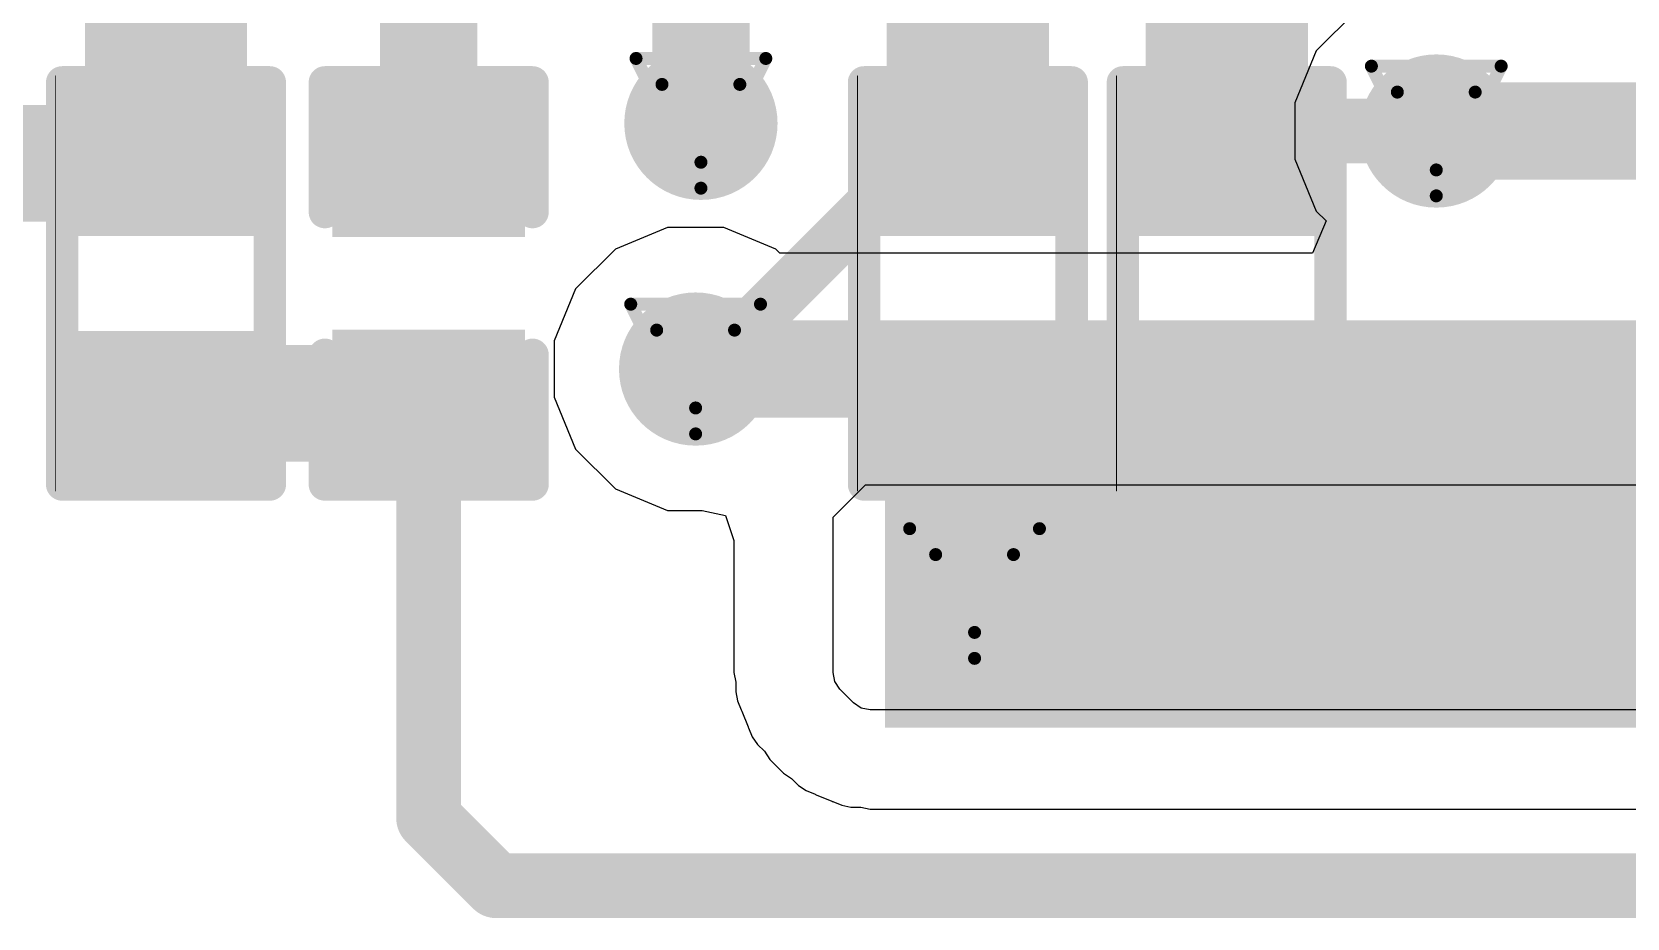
# Model space of a CAD drawing. Header units: inches. Extents: x -1 to 208, y -10 to 150.
# Drawn here: x 12.61 to 18.86, y 40.28 to 43.75 of the extents above; entities that cross this region are included whole.
import ezdxf

# ---------------------------------------------------------------- set-up
doc = ezdxf.new("R2010")
doc.units = ezdxf.units.IN
for name, color, linetype in [('Bottom Layer', 5, 'Continuous'), ('Drill Drawing', 1, 'Continuous'), ('Top Layer', 1, 'Continuous'), ('Top Overlay', 2, 'Continuous'), ('Top Paste', 8, 'Continuous'), ('Top Solder', 216, 'Continuous'), ('Via Holes', 16, 'Continuous')]:
    doc.layers.add(name, color=color, linetype=linetype)

# ---------------------------------------------------------------- blocks, each defined once
blk = doc.blocks.new('R___0402_35')
at = {"layer": 'Top Layer'}
for points in [[(-0.6985, -0.3175), (-0.6985, 0.3175), (-0.2413, 0.3175), (-0.2413, -0.3175)], [(0.2413, -0.3175), (0.2413, 0.3175), (0.6985, 0.3175), (0.6985, -0.3175)]]:
    blk.add_hatch(color=1, dxfattribs=at).paths.add_polyline_path(points)
at = {"layer": 'Top Paste'}
for points in [[(-0.6985, -0.3175), (-0.6985, 0.3175), (-0.2413, 0.3175), (-0.2413, -0.3175)], [(0.2413, -0.3175), (0.2413, 0.3175), (0.6985, 0.3175), (0.6985, -0.3175)]]:
    blk.add_hatch(color=8, dxfattribs=at).paths.add_polyline_path(points)
at = {"layer": 'Top Solder'}
for points in [[(-0.7535, -0.3725), (-0.7535, 0.3725), (-0.1863, 0.3725), (-0.1863, -0.3725)], [(0.1863, -0.3725), (0.1863, 0.3725), (0.7535, 0.3725), (0.7535, -0.3725)]]:
    blk.add_hatch(color=216, dxfattribs=at).paths.add_polyline_path(points)
at = {"layer": 'Top Overlay'}
for points in [[(-0.7874, -0.4064, 0.127, 0.127, 0), (-0.7874, 0.4064, 0.127, 0.127, 0)], [(0.7874, 0.4064, 0.127, 0.127, 0), (-0.7874, 0.4064, 0.127, 0.127, 0)], [(0.7874, -0.4064, 0.127, 0.127, 0), (0.7874, 0.4064, 0.127, 0.127, 0)], [(0.7874, -0.4064, 0.127, 0.127, 0), (-0.7874, -0.4064, 0.127, 0.127, 0)], [(0.8128, -0.4318, 0.00323, 0.00323, 0), (-0.8128, -0.4318, 0.00323, 0.00323, 0)]]:
    blk.add_lwpolyline(points, format="xyseb", dxfattribs=at)
for points in [[(-0.8191, 0.4064, 0.0635, 0.0635, 1), (-0.7556, 0.4064, 0.0635, 0.0635, 1)], [(-0.8191, 0.4064, 0.0635, 0.0635, 1), (-0.7556, 0.4064, 0.0635, 0.0635, 1)], [(0.7556, 0.4064, 0.0635, 0.0635, 1), (0.8191, 0.4064, 0.0635, 0.0635, 1)], [(0.7556, 0.4064, 0.0635, 0.0635, 1), (0.8191, 0.4064, 0.0635, 0.0635, 1)], [(-0.8191, -0.4064, 0.0635, 0.0635, 1), (-0.7556, -0.4064, 0.0635, 0.0635, 1)], [(-0.8191, -0.4064, 0.0635, 0.0635, 1), (-0.7556, -0.4064, 0.0635, 0.0635, 1)], [(0.7556, -0.4064, 0.0635, 0.0635, 1), (0.8191, -0.4064, 0.0635, 0.0635, 1)], [(0.7556, -0.4064, 0.0635, 0.0635, 1), (0.8191, -0.4064, 0.0635, 0.0635, 1)], [(-0.8136, -0.4318, 0.00161, 0.00161, 1), (-0.812, -0.4318, 0.00161, 0.00161, 1)], [(0.812, -0.4318, 0.00161, 0.00161, 1), (0.8136, -0.4318, 0.00161, 0.00161, 1)]]:
    blk.add_lwpolyline(points, format="xyseb", close=True, dxfattribs=at)
blk = doc.blocks.new('R___0402_37')
at = {"layer": 'Top Layer'}
for points in [[(-0.6985, -0.3175), (-0.6985, 0.3175), (-0.2413, 0.3175), (-0.2413, -0.3175)], [(0.2413, -0.3175), (0.2413, 0.3175), (0.6985, 0.3175), (0.6985, -0.3175)]]:
    blk.add_hatch(color=1, dxfattribs=at).paths.add_polyline_path(points)
at = {"layer": 'Top Paste'}
for points in [[(-0.6985, -0.3175), (-0.6985, 0.3175), (-0.2413, 0.3175), (-0.2413, -0.3175)], [(0.2413, -0.3175), (0.2413, 0.3175), (0.6985, 0.3175), (0.6985, -0.3175)]]:
    blk.add_hatch(color=8, dxfattribs=at).paths.add_polyline_path(points)
at = {"layer": 'Top Solder'}
for points in [[(-0.7535, -0.3725), (-0.7535, 0.3725), (-0.1863, 0.3725), (-0.1863, -0.3725)], [(0.1863, -0.3725), (0.1863, 0.3725), (0.7535, 0.3725), (0.7535, -0.3725)]]:
    blk.add_hatch(color=216, dxfattribs=at).paths.add_polyline_path(points)
at = {"layer": 'Top Overlay'}
for points in [[(-0.7874, -0.4064, 0.127, 0.127, 0), (-0.7874, 0.4064, 0.127, 0.127, 0)], [(0.7874, 0.4064, 0.127, 0.127, 0), (-0.7874, 0.4064, 0.127, 0.127, 0)], [(0.7874, -0.4064, 0.127, 0.127, 0), (0.7874, 0.4064, 0.127, 0.127, 0)], [(0.7874, -0.4064, 0.127, 0.127, 0), (-0.7874, -0.4064, 0.127, 0.127, 0)], [(0.8128, -0.4318, 0.00323, 0.00323, 0), (-0.8128, -0.4318, 0.00323, 0.00323, 0)]]:
    blk.add_lwpolyline(points, format="xyseb", dxfattribs=at)
for points in [[(-0.8191, 0.4064, 0.0635, 0.0635, 1), (-0.7556, 0.4064, 0.0635, 0.0635, 1)], [(-0.8191, 0.4064, 0.0635, 0.0635, 1), (-0.7556, 0.4064, 0.0635, 0.0635, 1)], [(0.7556, 0.4064, 0.0635, 0.0635, 1), (0.8191, 0.4064, 0.0635, 0.0635, 1)], [(0.7556, 0.4064, 0.0635, 0.0635, 1), (0.8191, 0.4064, 0.0635, 0.0635, 1)], [(-0.8191, -0.4064, 0.0635, 0.0635, 1), (-0.7556, -0.4064, 0.0635, 0.0635, 1)], [(-0.8191, -0.4064, 0.0635, 0.0635, 1), (-0.7556, -0.4064, 0.0635, 0.0635, 1)], [(0.7556, -0.4064, 0.0635, 0.0635, 1), (0.8191, -0.4064, 0.0635, 0.0635, 1)], [(0.7556, -0.4064, 0.0635, 0.0635, 1), (0.8191, -0.4064, 0.0635, 0.0635, 1)], [(-0.8136, -0.4318, 0.00161, 0.00161, 1), (-0.812, -0.4318, 0.00161, 0.00161, 1)], [(0.812, -0.4318, 0.00161, 0.00161, 1), (0.8136, -0.4318, 0.00161, 0.00161, 1)]]:
    blk.add_lwpolyline(points, format="xyseb", close=True, dxfattribs=at)
blk = doc.blocks.new('R___0402_49')
at = {"layer": 'Top Layer'}
for points in [[(-0.6985, -0.3175), (-0.6985, 0.3175), (-0.2413, 0.3175), (-0.2413, -0.3175)], [(0.2413, -0.3175), (0.2413, 0.3175), (0.6985, 0.3175), (0.6985, -0.3175)]]:
    blk.add_hatch(color=1, dxfattribs=at).paths.add_polyline_path(points)
at = {"layer": 'Top Paste'}
for points in [[(-0.6985, -0.3175), (-0.6985, 0.3175), (-0.2413, 0.3175), (-0.2413, -0.3175)], [(0.2413, -0.3175), (0.2413, 0.3175), (0.6985, 0.3175), (0.6985, -0.3175)]]:
    blk.add_hatch(color=8, dxfattribs=at).paths.add_polyline_path(points)
at = {"layer": 'Top Solder'}
for points in [[(-0.7535, -0.3725), (-0.7535, 0.3725), (-0.1863, 0.3725), (-0.1863, -0.3725)], [(0.1863, -0.3725), (0.1863, 0.3725), (0.7535, 0.3725), (0.7535, -0.3725)]]:
    blk.add_hatch(color=216, dxfattribs=at).paths.add_polyline_path(points)
at = {"layer": 'Top Overlay'}
for points in [[(-0.7874, -0.4064, 0.127, 0.127, 0), (-0.7874, 0.4064, 0.127, 0.127, 0)], [(0.7874, 0.4064, 0.127, 0.127, 0), (-0.7874, 0.4064, 0.127, 0.127, 0)], [(0.7874, -0.4064, 0.127, 0.127, 0), (0.7874, 0.4064, 0.127, 0.127, 0)], [(0.7874, -0.4064, 0.127, 0.127, 0), (-0.7874, -0.4064, 0.127, 0.127, 0)], [(0.8128, -0.4318, 0.00323, 0.00323, 0), (-0.8128, -0.4318, 0.00323, 0.00323, 0)]]:
    blk.add_lwpolyline(points, format="xyseb", dxfattribs=at)
for points in [[(-0.8191, 0.4064, 0.0635, 0.0635, 1), (-0.7556, 0.4064, 0.0635, 0.0635, 1)], [(-0.8191, 0.4064, 0.0635, 0.0635, 1), (-0.7556, 0.4064, 0.0635, 0.0635, 1)], [(0.7556, 0.4064, 0.0635, 0.0635, 1), (0.8191, 0.4064, 0.0635, 0.0635, 1)], [(0.7556, 0.4064, 0.0635, 0.0635, 1), (0.8191, 0.4064, 0.0635, 0.0635, 1)], [(-0.8191, -0.4064, 0.0635, 0.0635, 1), (-0.7556, -0.4064, 0.0635, 0.0635, 1)], [(-0.8191, -0.4064, 0.0635, 0.0635, 1), (-0.7556, -0.4064, 0.0635, 0.0635, 1)], [(0.7556, -0.4064, 0.0635, 0.0635, 1), (0.8191, -0.4064, 0.0635, 0.0635, 1)], [(0.7556, -0.4064, 0.0635, 0.0635, 1), (0.8191, -0.4064, 0.0635, 0.0635, 1)], [(-0.8136, -0.4318, 0.00161, 0.00161, 1), (-0.812, -0.4318, 0.00161, 0.00161, 1)], [(0.812, -0.4318, 0.00161, 0.00161, 1), (0.8136, -0.4318, 0.00161, 0.00161, 1)]]:
    blk.add_lwpolyline(points, format="xyseb", close=True, dxfattribs=at)
blk = doc.blocks.new('C___0402_160')
at = {"layer": 'Top Layer'}
for points in [[(-0.6985, -0.3175), (-0.6985, 0.3175), (-0.2413, 0.3175), (-0.2413, -0.3175)], [(0.2413, -0.3175), (0.2413, 0.3175), (0.6985, 0.3175), (0.6985, -0.3175)]]:
    blk.add_hatch(color=1, dxfattribs=at).paths.add_polyline_path(points)
at = {"layer": 'Top Paste'}
for points in [[(-0.6985, -0.3175), (-0.6985, 0.3175), (-0.2413, 0.3175), (-0.2413, -0.3175)], [(0.2413, -0.3175), (0.2413, 0.3175), (0.6985, 0.3175), (0.6985, -0.3175)]]:
    blk.add_hatch(color=8, dxfattribs=at).paths.add_polyline_path(points)
at = {"layer": 'Top Solder'}
for points in [[(-0.7585, -0.3775), (-0.7585, 0.3775), (-0.1813, 0.3775), (-0.1813, -0.3775)], [(0.1813, -0.3775), (0.1813, 0.3775), (0.7585, 0.3775), (0.7585, -0.3775)]]:
    blk.add_hatch(color=216, dxfattribs=at).paths.add_polyline_path(points)
at = {"layer": 'Top Overlay'}
for points in [[(-0.7874, -0.4064, 0.127, 0.127, 0), (-0.7874, 0.4064, 0.127, 0.127, 0)], [(-0.2794, 0.4064, 0.127, 0.127, 0), (-0.7874, 0.4064, 0.127, 0.127, 0)], [(0.7874, 0.4064, 0.127, 0.127, 0), (0.2794, 0.4064, 0.127, 0.127, 0)], [(0.7874, -0.4064, 0.127, 0.127, 0), (0.7874, 0.4064, 0.127, 0.127, 0)], [(-0.2794, -0.4064, 0.127, 0.127, 0), (-0.7874, -0.4064, 0.127, 0.127, 0)], [(0.7874, -0.4064, 0.127, 0.127, 0), (0.2794, -0.4064, 0.127, 0.127, 0)]]:
    blk.add_lwpolyline(points, format="xyseb", dxfattribs=at)
for points in [[(-0.8191, 0.4064, 0.0635, 0.0635, 1), (-0.7556, 0.4064, 0.0635, 0.0635, 1)], [(-0.8191, 0.4064, 0.0635, 0.0635, 1), (-0.7556, 0.4064, 0.0635, 0.0635, 1)], [(-0.3111, 0.4064, 0.0635, 0.0635, 1), (-0.2477, 0.4064, 0.0635, 0.0635, 1)], [(0.2477, 0.4064, 0.0635, 0.0635, 1), (0.3111, 0.4064, 0.0635, 0.0635, 1)], [(0.7556, 0.4064, 0.0635, 0.0635, 1), (0.8191, 0.4064, 0.0635, 0.0635, 1)], [(0.7556, 0.4064, 0.0635, 0.0635, 1), (0.8191, 0.4064, 0.0635, 0.0635, 1)], [(-0.8191, -0.4064, 0.0635, 0.0635, 1), (-0.7556, -0.4064, 0.0635, 0.0635, 1)], [(-0.8191, -0.4064, 0.0635, 0.0635, 1), (-0.7556, -0.4064, 0.0635, 0.0635, 1)], [(-0.3111, -0.4064, 0.0635, 0.0635, 1), (-0.2477, -0.4064, 0.0635, 0.0635, 1)], [(0.2477, -0.4064, 0.0635, 0.0635, 1), (0.3111, -0.4064, 0.0635, 0.0635, 1)], [(0.7556, -0.4064, 0.0635, 0.0635, 1), (0.8191, -0.4064, 0.0635, 0.0635, 1)], [(0.7556, -0.4064, 0.0635, 0.0635, 1), (0.8191, -0.4064, 0.0635, 0.0635, 1)]]:
    blk.add_lwpolyline(points, format="xyseb", close=True, dxfattribs=at)

msp = doc.modelspace()

# ---------------------------------------------------------------- hatches: boundary and pattern name
at = {"layer": 'Bottom Layer'}
h = msp.add_hatch(color=5, dxfattribs=at)
edge = h.paths.add_edge_path()
edge.add_arc((15.2305, 43.3884), 0.3, 0, 360)
h = msp.add_hatch(color=5, dxfattribs=at)
edge = h.paths.add_edge_path()
edge.add_arc((18.1091, 43.3583), 0.3, 0, 360)
h = msp.add_hatch(color=5, dxfattribs=at)
edge = h.paths.add_edge_path()
edge.add_arc((15.2097, 42.4261), 0.3, 0, 360)
h = msp.add_hatch(color=5, dxfattribs=at)
edge = h.paths.add_edge_path()
edge.add_arc((16.3017, 41.5471), 0.3, 0, 360)
at = {"layer": 'Top Layer'}
for points in [[(12.819, 43.1297), (13.4542, 43.1297), (13.4542, 44.4141), (12.819, 44.4141)], [(15.958, 43.1297), (16.593, 43.1297), (16.593, 44.4249), (15.958, 44.4249)], [(16.9714, 43.1297), (17.6064, 43.1297), (17.6064, 44.4253), (16.9714, 44.4253)], [(12.0866, 43.0027), (13.5429, 43.0027), (13.5429, 43.4599), (12.0866, 43.4599)], [(12.819, 42.0629), (14.4824, 42.0629), (14.4824, 42.5201), (12.819, 42.5201)], [(15.9507, 41.0212), (19.7141, 41.0212), (19.7141, 42.5201), (15.9507, 42.5201)], [(15.958, 42.0629), (17.6064, 42.0629), (17.6064, 42.5201), (15.958, 42.5201)]]:
    msp.add_hatch(color=1, dxfattribs=at).paths.add_polyline_path(points)
h = msp.add_hatch(color=1, dxfattribs=at)
edge = h.paths.add_edge_path()
edge.add_arc((15.2305, 43.3884), 0.3, 0, 360)
h = msp.add_hatch(color=1, dxfattribs=at)
edge = h.paths.add_edge_path()
edge.add_arc((18.1091, 43.3583), 0.3, 0, 360)
h = msp.add_hatch(color=1, dxfattribs=at)
edge = h.paths.add_edge_path()
edge.add_arc((15.2097, 42.4261), 0.3, 0, 360)
h = msp.add_hatch(color=1, dxfattribs=at)
edge = h.paths.add_edge_path()
edge.add_arc((16.3017, 41.5471), 0.3, 0, 360)
at = {"layer": 'Via Holes'}
h = msp.add_hatch(color=7, dxfattribs=at)
edge = h.paths.add_edge_path()
edge.add_arc((15.2305, 43.3884), 0.15, 0, 360)
h = msp.add_hatch(color=7, dxfattribs=at)
edge = h.paths.add_edge_path()
edge.add_arc((18.1091, 43.3583), 0.15, 0, 360)
h = msp.add_hatch(color=7, dxfattribs=at)
edge = h.paths.add_edge_path()
edge.add_arc((15.2097, 42.4261), 0.15, 0, 360)
h = msp.add_hatch(color=7, dxfattribs=at)
edge = h.paths.add_edge_path()
edge.add_arc((16.3017, 41.5471), 0.15, 0, 360)

# ---------------------------------------------------------------- linework, layer by layer
at = {"layer": 'Bottom Layer'}
for p, q in [((17.7953, 43.828), (17.6395, 43.6721)), ((17.6395, 43.6721), (17.5551, 43.4685)), ((17.5551, 43.4685), (17.5551, 43.2481)), ((17.5551, 43.2481), (17.6395, 43.0445)), ((17.6395, 43.0445), (17.6776, 43.0063)), ((15.0995, 42.9801), (14.8959, 42.8958)), ((15.3199, 42.9801), (15.0995, 42.9801)), ((15.5235, 42.8958), (15.3199, 42.9801)), ((17.6776, 43.0063), (17.625, 42.8793)), ((14.8959, 42.8958), (14.7401, 42.7399)), ((15.54, 42.8793), (15.5235, 42.8958)), ((17.625, 42.8793), (15.54, 42.8793)), ((14.7401, 42.7399), (14.6557, 42.5363)), ((14.6557, 42.5363), (14.6557, 42.3159)), ((14.6557, 42.3159), (14.7401, 42.1123)), ((14.7401, 42.1123), (14.8959, 41.9564)), ((15.7477, 41.8459), (15.8747, 41.9729)), ((15.8747, 41.9729), (22.7129, 41.9729)), ((14.8959, 41.9564), (15.0995, 41.8721)), ((15.0995, 41.8721), (15.2349, 41.8721)), ((15.2349, 41.8721), (15.3264, 41.8528)), ((15.3264, 41.8528), (15.3592, 41.7548)), ((15.7477, 41.7548), (15.7477, 41.8459)), ((15.3592, 41.7548), (15.3592, 41.2374)), ((15.7477, 41.2374), (15.7477, 41.7548)), ((15.3592, 41.2374), (15.3667, 41.1999)), ((15.7547, 41.2021), (15.7477, 41.2374)), ((15.3667, 41.1999), (15.3667, 41.1616)), ((15.3667, 41.1616), (15.3737, 41.1263)), ((15.7747, 41.1721), (15.7547, 41.2021)), ((15.8282, 41.1186), (15.7747, 41.1721)), ((15.3737, 41.1263), (15.3883, 41.0909)), ((15.3883, 41.0909), (15.3888, 41.0887)), ((15.8581, 41.0986), (15.8282, 41.1186)), ((15.8935, 41.0916), (15.8581, 41.0986)), ((21.3427, 41.0916), (15.8935, 41.0916)), ((15.3888, 41.0887), (15.39, 41.0869)), ((15.39, 41.0869), (15.4154, 41.0256)), ((15.4154, 41.0256), (15.4158, 41.0234)), ((15.4158, 41.0234), (15.417, 41.0216)), ((15.417, 41.0216), (15.4317, 40.9862)), ((15.4317, 40.9862), (15.4517, 40.9563)), ((15.4517, 40.9563), (15.4788, 40.9292)), ((15.4788, 40.9292), (15.5, 40.8974)), ((15.5, 40.8974), (15.5535, 40.844)), ((15.5535, 40.844), (15.5853, 40.8227)), ((15.5853, 40.8227), (15.6123, 40.7956)), ((15.6123, 40.7956), (15.6423, 40.7756)), ((15.6423, 40.7756), (15.6776, 40.761)), ((15.6776, 40.761), (15.6795, 40.7597)), ((15.6795, 40.7597), (15.6817, 40.7593)), ((15.6817, 40.7593), (15.743, 40.7339)), ((15.743, 40.7339), (15.7448, 40.7327)), ((15.7448, 40.7327), (15.747, 40.7323)), ((15.747, 40.7323), (15.7823, 40.7176)), ((15.7823, 40.7176), (15.8177, 40.7106)), ((15.8177, 40.7106), (15.8559, 40.7106)), ((15.8559, 40.7106), (15.8935, 40.7031)), ((15.8935, 40.7031), (21.3427, 40.7031))]:
    msp.add_line(p, q, dxfattribs=at)
for points in [[(18.1091, 43.3583, 0.381, 0.381, 0), (21.6728, 43.3583, 0.381, 0.381, 0)], [(15.2321, 42.4261, 0.381, 0.381, 0), (22.7129, 42.4261, 0.381, 0.381, 0)]]:
    msp.add_lwpolyline(points, format="xyseb", dxfattribs=at)
for points in [[(18.0139, 43.3583, 0.1905, 0.1905, 1), (18.2044, 43.3583, 0.1905, 0.1905, 1)], [(15.1368, 42.4261, 0.1905, 0.1905, 1), (15.3273, 42.4261, 0.1905, 0.1905, 1)]]:
    msp.add_lwpolyline(points, format="xyseb", close=True, dxfattribs=at)
at = {"layer": 'Drill Drawing'}
for points in [[(14.9765, 43.6424, 0.0508, 0.0508, 0), (15.4845, 43.6424, 0.0508, 0.0508, 0)], [(14.9765, 43.6424, 0.0508, 0.0508, 0), (15.2305, 43.1344, 0.0508, 0.0508, 0)], [(15.2305, 43.1344, 0.0508, 0.0508, 0), (15.4845, 43.6424, 0.0508, 0.0508, 0)], [(17.8551, 43.6123, 0.0508, 0.0508, 0), (18.3631, 43.6123, 0.0508, 0.0508, 0)], [(17.8551, 43.6123, 0.0508, 0.0508, 0), (18.1091, 43.1043, 0.0508, 0.0508, 0)], [(18.1091, 43.1043, 0.0508, 0.0508, 0), (18.3631, 43.6123, 0.0508, 0.0508, 0)], [(15.0781, 43.5408, 0.0508, 0.0508, 0), (15.3829, 43.5408, 0.0508, 0.0508, 0)], [(15.0781, 43.5408, 0.0508, 0.0508, 0), (15.2305, 43.236, 0.0508, 0.0508, 0)], [(15.2305, 43.236, 0.0508, 0.0508, 0), (15.3829, 43.5408, 0.0508, 0.0508, 0)], [(17.9567, 43.5107, 0.0508, 0.0508, 0), (18.2615, 43.5107, 0.0508, 0.0508, 0)], [(17.9567, 43.5107, 0.0508, 0.0508, 0), (18.1091, 43.2059, 0.0508, 0.0508, 0)], [(18.1091, 43.2059, 0.0508, 0.0508, 0), (18.2615, 43.5107, 0.0508, 0.0508, 0)], [(14.9557, 42.6801, 0.0508, 0.0508, 0), (15.4637, 42.6801, 0.0508, 0.0508, 0)], [(14.9557, 42.6801, 0.0508, 0.0508, 0), (15.2097, 42.1721, 0.0508, 0.0508, 0)], [(15.2097, 42.1721, 0.0508, 0.0508, 0), (15.4637, 42.6801, 0.0508, 0.0508, 0)], [(15.0573, 42.5785, 0.0508, 0.0508, 0), (15.3621, 42.5785, 0.0508, 0.0508, 0)], [(15.0573, 42.5785, 0.0508, 0.0508, 0), (15.2097, 42.2737, 0.0508, 0.0508, 0)], [(15.2097, 42.2737, 0.0508, 0.0508, 0), (15.3621, 42.5785, 0.0508, 0.0508, 0)], [(16.0477, 41.8011, 0.0508, 0.0508, 0), (16.5557, 41.8011, 0.0508, 0.0508, 0)], [(16.0477, 41.8011, 0.0508, 0.0508, 0), (16.3017, 41.2931, 0.0508, 0.0508, 0)], [(16.3017, 41.2931, 0.0508, 0.0508, 0), (16.5557, 41.8011, 0.0508, 0.0508, 0)], [(16.1493, 41.6995, 0.0508, 0.0508, 0), (16.4541, 41.6995, 0.0508, 0.0508, 0)], [(16.1493, 41.6995, 0.0508, 0.0508, 0), (16.3017, 41.3947, 0.0508, 0.0508, 0)], [(16.3017, 41.3947, 0.0508, 0.0508, 0), (16.4541, 41.6995, 0.0508, 0.0508, 0)]]:
    msp.add_lwpolyline(points, format="xyseb", dxfattribs=at)
for points in [[(14.9638, 43.6424, 0.0254, 0.0254, 1), (14.9892, 43.6424, 0.0254, 0.0254, 1)], [(14.9638, 43.6424, 0.0254, 0.0254, 1), (14.9892, 43.6424, 0.0254, 0.0254, 1)], [(15.4718, 43.6424, 0.0254, 0.0254, 1), (15.4972, 43.6424, 0.0254, 0.0254, 1)], [(15.4718, 43.6424, 0.0254, 0.0254, 1), (15.4972, 43.6424, 0.0254, 0.0254, 1)], [(17.8424, 43.6123, 0.0254, 0.0254, 1), (17.8678, 43.6123, 0.0254, 0.0254, 1)], [(17.8424, 43.6123, 0.0254, 0.0254, 1), (17.8678, 43.6123, 0.0254, 0.0254, 1)], [(18.3504, 43.6123, 0.0254, 0.0254, 1), (18.3758, 43.6123, 0.0254, 0.0254, 1)], [(18.3504, 43.6123, 0.0254, 0.0254, 1), (18.3758, 43.6123, 0.0254, 0.0254, 1)], [(15.0654, 43.5408, 0.0254, 0.0254, 1), (15.0908, 43.5408, 0.0254, 0.0254, 1)], [(15.0654, 43.5408, 0.0254, 0.0254, 1), (15.0908, 43.5408, 0.0254, 0.0254, 1)], [(15.3702, 43.5408, 0.0254, 0.0254, 1), (15.3956, 43.5408, 0.0254, 0.0254, 1)], [(15.3702, 43.5408, 0.0254, 0.0254, 1), (15.3956, 43.5408, 0.0254, 0.0254, 1)], [(17.944, 43.5107, 0.0254, 0.0254, 1), (17.9694, 43.5107, 0.0254, 0.0254, 1)], [(17.944, 43.5107, 0.0254, 0.0254, 1), (17.9694, 43.5107, 0.0254, 0.0254, 1)], [(18.2488, 43.5107, 0.0254, 0.0254, 1), (18.2742, 43.5107, 0.0254, 0.0254, 1)], [(18.2488, 43.5107, 0.0254, 0.0254, 1), (18.2742, 43.5107, 0.0254, 0.0254, 1)], [(15.2178, 43.236, 0.0254, 0.0254, 1), (15.2432, 43.236, 0.0254, 0.0254, 1)], [(15.2178, 43.236, 0.0254, 0.0254, 1), (15.2432, 43.236, 0.0254, 0.0254, 1)], [(18.0964, 43.2059, 0.0254, 0.0254, 1), (18.1218, 43.2059, 0.0254, 0.0254, 1)], [(18.0964, 43.2059, 0.0254, 0.0254, 1), (18.1218, 43.2059, 0.0254, 0.0254, 1)], [(15.2178, 43.1344, 0.0254, 0.0254, 1), (15.2432, 43.1344, 0.0254, 0.0254, 1)], [(15.2178, 43.1344, 0.0254, 0.0254, 1), (15.2432, 43.1344, 0.0254, 0.0254, 1)], [(18.0964, 43.1043, 0.0254, 0.0254, 1), (18.1218, 43.1043, 0.0254, 0.0254, 1)], [(18.0964, 43.1043, 0.0254, 0.0254, 1), (18.1218, 43.1043, 0.0254, 0.0254, 1)], [(14.943, 42.6801, 0.0254, 0.0254, 1), (14.9684, 42.6801, 0.0254, 0.0254, 1)], [(14.943, 42.6801, 0.0254, 0.0254, 1), (14.9684, 42.6801, 0.0254, 0.0254, 1)], [(15.451, 42.6801, 0.0254, 0.0254, 1), (15.4764, 42.6801, 0.0254, 0.0254, 1)], [(15.451, 42.6801, 0.0254, 0.0254, 1), (15.4764, 42.6801, 0.0254, 0.0254, 1)], [(15.0446, 42.5785, 0.0254, 0.0254, 1), (15.07, 42.5785, 0.0254, 0.0254, 1)], [(15.0446, 42.5785, 0.0254, 0.0254, 1), (15.07, 42.5785, 0.0254, 0.0254, 1)], [(15.3494, 42.5785, 0.0254, 0.0254, 1), (15.3748, 42.5785, 0.0254, 0.0254, 1)], [(15.3494, 42.5785, 0.0254, 0.0254, 1), (15.3748, 42.5785, 0.0254, 0.0254, 1)], [(15.197, 42.2737, 0.0254, 0.0254, 1), (15.2224, 42.2737, 0.0254, 0.0254, 1)], [(15.197, 42.2737, 0.0254, 0.0254, 1), (15.2224, 42.2737, 0.0254, 0.0254, 1)], [(15.197, 42.1721, 0.0254, 0.0254, 1), (15.2224, 42.1721, 0.0254, 0.0254, 1)], [(15.197, 42.1721, 0.0254, 0.0254, 1), (15.2224, 42.1721, 0.0254, 0.0254, 1)], [(16.035, 41.8011, 0.0254, 0.0254, 1), (16.0604, 41.8011, 0.0254, 0.0254, 1)], [(16.035, 41.8011, 0.0254, 0.0254, 1), (16.0604, 41.8011, 0.0254, 0.0254, 1)], [(16.543, 41.8011, 0.0254, 0.0254, 1), (16.5684, 41.8011, 0.0254, 0.0254, 1)], [(16.543, 41.8011, 0.0254, 0.0254, 1), (16.5684, 41.8011, 0.0254, 0.0254, 1)], [(16.1366, 41.6995, 0.0254, 0.0254, 1), (16.162, 41.6995, 0.0254, 0.0254, 1)], [(16.1366, 41.6995, 0.0254, 0.0254, 1), (16.162, 41.6995, 0.0254, 0.0254, 1)], [(16.4414, 41.6995, 0.0254, 0.0254, 1), (16.4668, 41.6995, 0.0254, 0.0254, 1)], [(16.4414, 41.6995, 0.0254, 0.0254, 1), (16.4668, 41.6995, 0.0254, 0.0254, 1)], [(16.289, 41.3947, 0.0254, 0.0254, 1), (16.3144, 41.3947, 0.0254, 0.0254, 1)], [(16.289, 41.3947, 0.0254, 0.0254, 1), (16.3144, 41.3947, 0.0254, 0.0254, 1)], [(16.289, 41.2931, 0.0254, 0.0254, 1), (16.3144, 41.2931, 0.0254, 0.0254, 1)], [(16.289, 41.2931, 0.0254, 0.0254, 1), (16.3144, 41.2931, 0.0254, 0.0254, 1)]]:
    msp.add_lwpolyline(points, format="xyseb", close=True, dxfattribs=at)
at = {"layer": 'Top Layer'}
for points in [[(14.1649, 43.2313, 0.381, 0.381, 0), (14.1649, 44.1857, 0.381, 0.381, 0)], [(15.2305, 43.3884, 0.381, 0.381, 0), (15.2305, 44.1969, 0.381, 0.381, 0)], [(17.2889, 43.3583, 0.254, 0.254, 0), (18.1091, 43.3583, 0.254, 0.254, 0)], [(15.2544, 42.4261, 0.2032, 0.2032, 0), (16.1866, 43.3583, 0.2032, 0.2032, 0)], [(16.1866, 43.3583, 0.2032, 0.2032, 0), (16.2755, 43.3583, 0.2032, 0.2032, 0)], [(15.2097, 42.4261, 0.2032, 0.2032, 0), (15.2544, 42.4261, 0.2032, 0.2032, 0)], [(14.1649, 40.6668, 0.254, 0.254, 0), (14.1649, 42.2915, 0.254, 0.254, 0)], [(14.1649, 40.6668, 0.254, 0.254, 0), (14.4288, 40.4029, 0.254, 0.254, 0)], [(14.4288, 40.4029, 0.254, 0.254, 0), (20.1497, 40.4029, 0.254, 0.254, 0)]]:
    msp.add_lwpolyline(points, format="xyseb", dxfattribs=at)
for points in [[(15.1352, 43.3884, 0.1905, 0.1905, 1), (15.3257, 43.3884, 0.1905, 0.1905, 1)], [(17.2254, 43.3583, 0.127, 0.127, 1), (17.3524, 43.3583, 0.127, 0.127, 1)], [(18.0456, 43.3583, 0.127, 0.127, 1), (18.1726, 43.3583, 0.127, 0.127, 1)], [(14.0696, 43.2313, 0.1905, 0.1905, 1), (14.2601, 43.2313, 0.1905, 0.1905, 1)], [(16.1358, 43.3583, 0.1016, 0.1016, 1), (16.2374, 43.3583, 0.1016, 0.1016, 1)], [(16.1358, 43.3583, 0.1016, 0.1016, 1), (16.2374, 43.3583, 0.1016, 0.1016, 1)], [(16.2247, 43.3583, 0.1016, 0.1016, 1), (16.3263, 43.3583, 0.1016, 0.1016, 1)], [(15.1589, 42.4261, 0.1016, 0.1016, 1), (15.2605, 42.4261, 0.1016, 0.1016, 1)], [(15.2036, 42.4261, 0.1016, 0.1016, 1), (15.3052, 42.4261, 0.1016, 0.1016, 1)], [(15.2036, 42.4261, 0.1016, 0.1016, 1), (15.3052, 42.4261, 0.1016, 0.1016, 1)], [(14.1014, 42.2915, 0.127, 0.127, 1), (14.2284, 42.2915, 0.127, 0.127, 1)], [(14.1014, 40.6668, 0.127, 0.127, 1), (14.2284, 40.6668, 0.127, 0.127, 1)], [(14.1014, 40.6668, 0.127, 0.127, 1), (14.2284, 40.6668, 0.127, 0.127, 1)], [(14.3653, 40.4029, 0.127, 0.127, 1), (14.4923, 40.4029, 0.127, 0.127, 1)], [(14.3653, 40.4029, 0.127, 0.127, 1), (14.4923, 40.4029, 0.127, 0.127, 1)]]:
    msp.add_lwpolyline(points, format="xyseb", close=True, dxfattribs=at)

# ---------------------------------------------------------------- block references
at = {"rotation": 270}
for name, p in [('R___0402_49', (13.1365, 42.7614)), ('C___0402_160', (14.1649, 42.7614)), ('R___0402_35', (16.2755, 42.7614)), ('R___0402_37', (17.2889, 42.7614))]:
    msp.add_blockref(name, p, dxfattribs=at)

doc.saveas('drawing.dxf')
